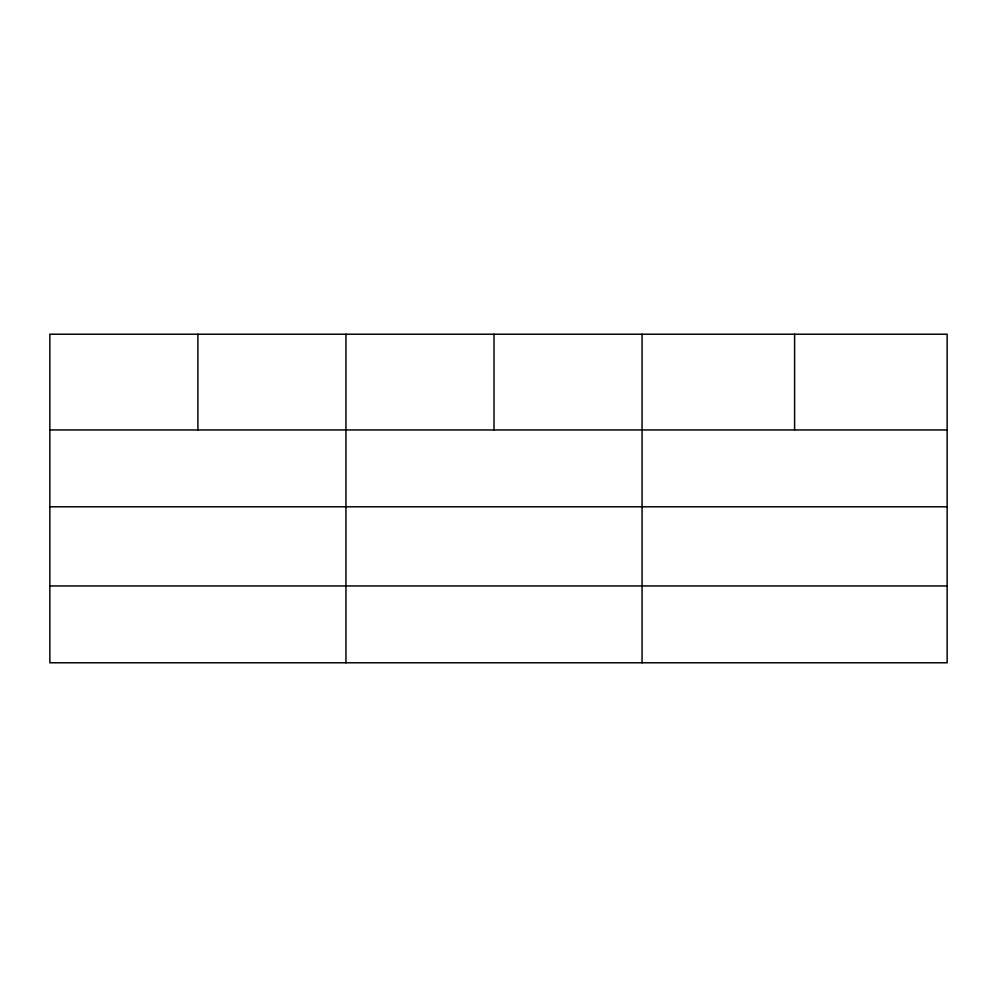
<?xml version="1.0" encoding="UTF-8"?>
<svg xmlns="http://www.w3.org/2000/svg" width="997" height="997" viewBox="0 0 997 997"><rect width="100%" height="100%" fill="white"/><g stroke="black" fill="none" stroke-linecap="round" stroke-linejoin="round"><path stroke-width="1.5" d="M947.15 506.788L947.15 334.219L49.85 334.219L49.85 662.781L947.15 662.781L947.15 506.788L49.85 506.788M49.85 429.944L947.15 429.944M49.85 585.949L947.15 585.949M794.609 334.219L794.609 429.944M642.068 334.219L642.068 662.781M494.014 334.219L494.014 429.944M345.959 334.219L345.959 662.781M197.905 334.219L197.905 429.944"/></g></svg>
